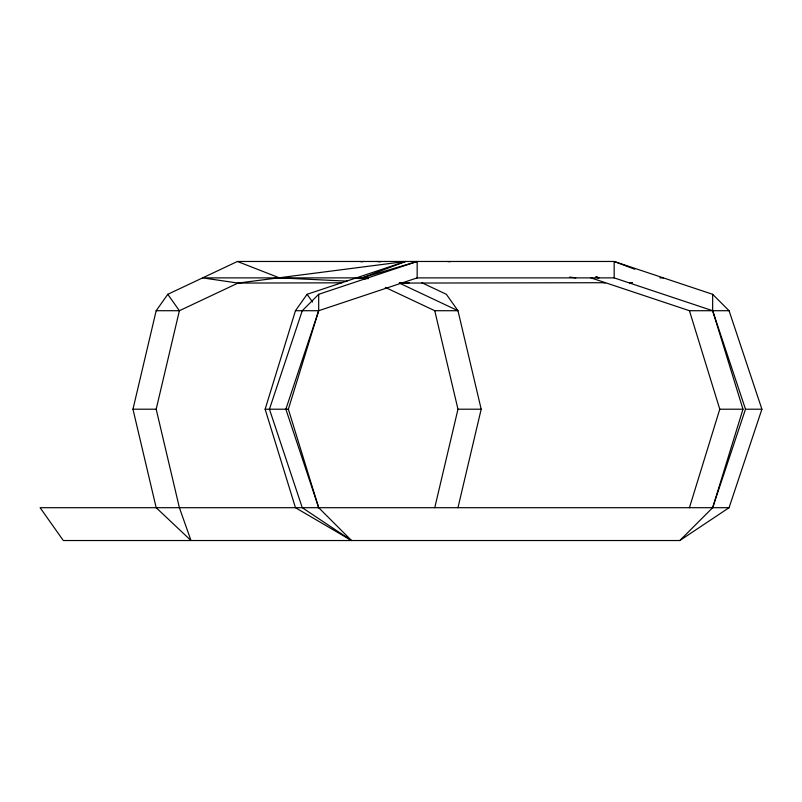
<?xml version="1.0" encoding="UTF-8"?>
<svg xmlns="http://www.w3.org/2000/svg" width="802" height="802" viewBox="0 0 802 802"><rect width="100%" height="100%" fill="white"/><g stroke="black" fill="none" stroke-linecap="round" stroke-linejoin="round"><path stroke-width="1.2" d="M167.778 294.304L179.387 310.715L156.179 409.21L179.387 507.696L190.996 540.528L156.179 507.696L132.962 409.21L156.179 310.715L167.778 294.304L237.432 261.472L614.162 261.472L712.657 294.304L729.068 310.715L761.9 409.21L729.068 507.696L679.825 540.528L63.318 540.528L40.1 507.696L729.068 507.696M434.754 507.696L457.972 409.21L434.754 310.715L385.331 287.417M457.972 507.696L481.19 409.21L457.972 310.715L446.363 294.304L421.651 282.645M295.467 310.715L318.685 310.715L417.17 277.883L417.17 261.472L318.685 294.304L318.685 310.715L285.853 409.21L318.685 507.696L351.517 540.528L295.467 507.696L265.131 409.21L295.467 310.715L307.076 294.304L405.561 261.472L238.024 283.076L202.605 277.883L367.928 277.883M318.685 507.696L288.349 409.21L318.685 310.715M689.439 507.696L719.775 409.21L689.439 310.715L590.944 277.883M679.825 540.528L712.657 507.696L742.983 409.21L712.657 310.715L712.657 294.304M712.657 507.696L745.489 409.21L712.657 310.715L614.162 277.883L416.589 277.883M318.685 294.304L302.264 310.715L269.432 409.21L302.264 507.696L351.517 540.528M405.561 261.472L362.123 277.883L368.288 278.695M417.17 261.472L362.123 277.883L365.812 278.324M632.156 282.625L629.73 283.076L632.136 282.705M361.08 261.863L363.537 261.472M434.754 310.715L457.972 310.715L399.336 283.076L409.321 282.685M341.913 282.815L238.024 283.076L179.387 310.715L156.179 310.715M399.336 283.076L605.44 282.715L602.944 282.555M659.926 277.883L663.404 277.883M689.439 310.715L729.068 310.715M132.962 409.21L156.179 409.21M265.131 409.21L288.349 409.21M457.972 409.21L481.19 409.21M719.775 409.21L742.983 409.21M745.489 409.21L761.9 409.21M346.965 281.141L279.467 277.883L237.432 261.472M366.083 278.906L356.319 277.883L359.978 278.645M376.719 261.472L380.439 261.863M447.596 261.472L450.062 261.783M569.62 277.091L575.776 277.883M596.648 277.041L598.994 277.883L596.718 276.941M634.743 269.241L614.162 261.472L614.162 277.883M595.475 276.921L597.741 277.883M307.076 294.304L312.539 302.023"/></g></svg>
